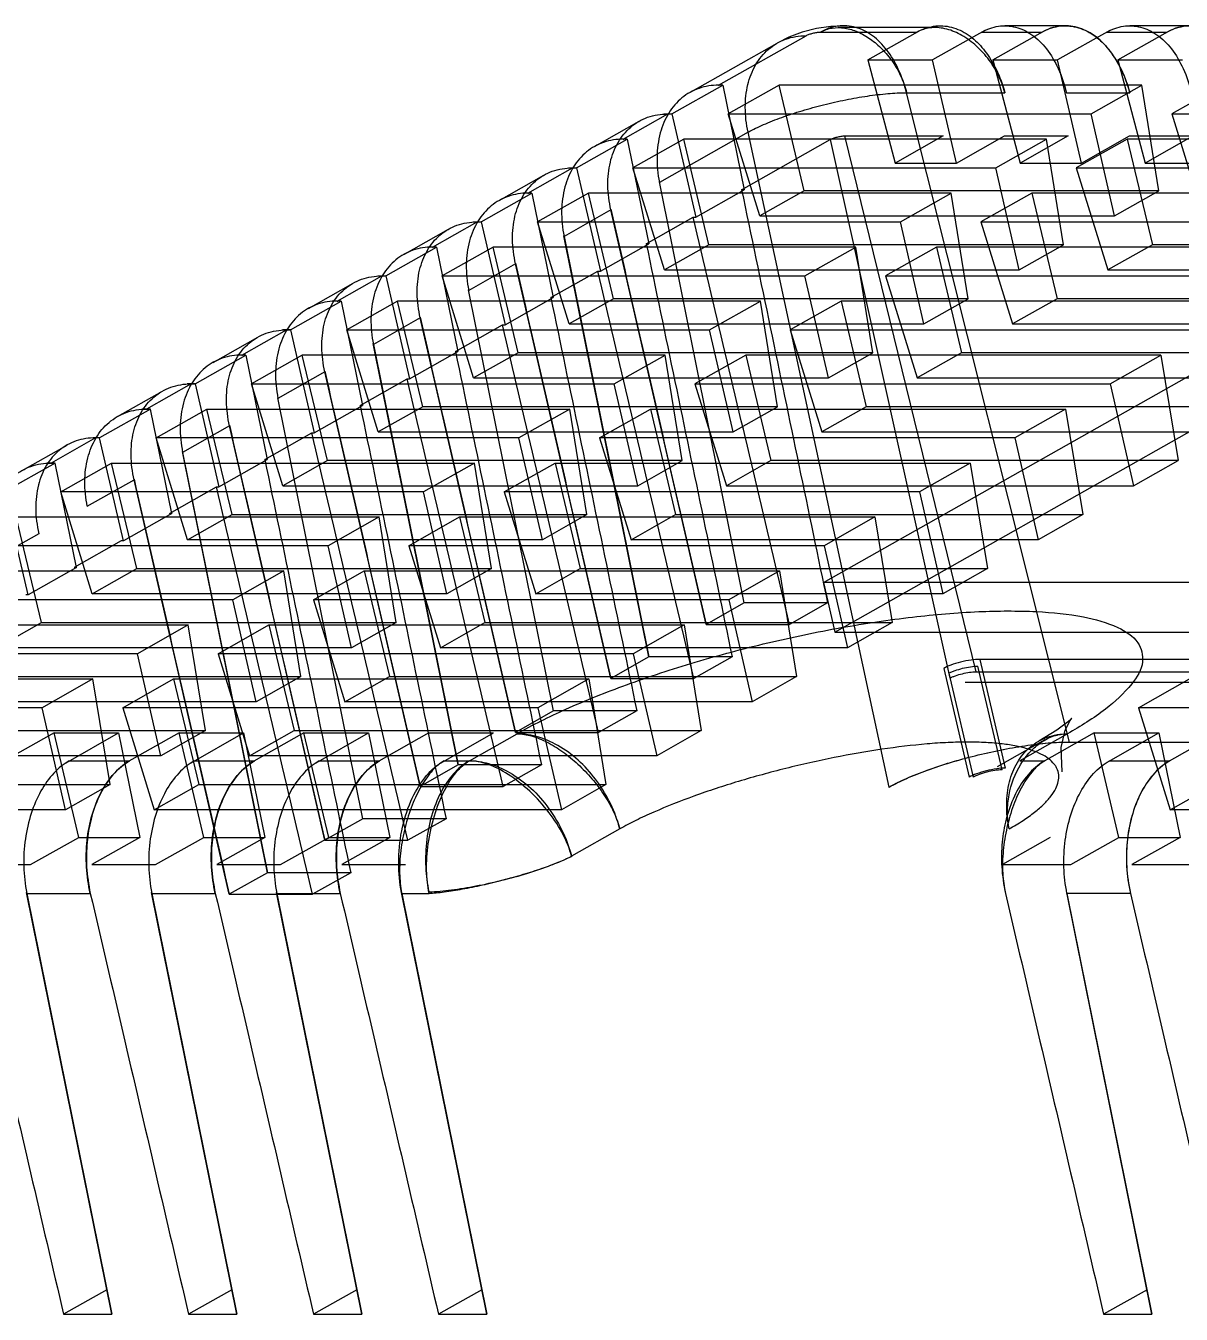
# Model space of a CAD drawing. Header units: millimetres. Extents: x 29 to 396, y -34 to 225.
# Drawn here: x 312.84 to 334.8, y 122.84 to 147.34 of the extents above; entities that cross this region are included whole.
import ezdxf

# ---------------------------------------------------------------- set-up
doc = ezdxf.new("R2010")
doc.units = ezdxf.units.MM
doc.layers.get('0').update_dxf_attribs({"lineweight": 0})

msp = doc.modelspace()

# ---------------------------------------------------------------- linework, layer by layer
at = {"color": 0, "linetype": 'Continuous', "lineweight": 25}
for p, q in [((330.118, 147.303), (328.278, 147.303)), ((328.843, 146.687), (329.84, 147.251)), ((331.066, 147.249), (330.069, 146.687)), ((331.218, 146.687), (332.215, 147.251)), ((332.596, 147.338), (331.443, 147.338)), ((333.441, 147.249), (332.444, 146.687)), ((333.593, 146.687), (334.59, 147.251)), ((334.971, 147.338), (333.818, 147.338)), ((325.458, 146.068), (327.121, 147.01)), ((326.006, 146.208), (327.667, 147.149)), ((327.941, 147.217), (329.78, 147.217)), ((331.005, 147.217), (332.154, 147.217)), ((333.38, 147.217), (334.529, 147.217)), ((328.843, 146.687), (329.36, 144.727)), ((328.843, 146.687), (330.069, 146.687)), ((330.524, 144.727), (330.069, 146.687)), ((331.218, 146.687), (331.735, 144.727)), ((331.218, 146.687), (332.444, 146.687)), ((332.899, 144.727), (332.444, 146.687)), ((333.593, 146.687), (334.11, 144.727)), ((333.593, 146.687), (334.819, 146.687)), ((325.116, 145.661), (326.083, 146.208)), ((326.083, 146.208), (326.006, 146.208)), ((326.006, 146.208), (326.017, 146.208)), ((326.083, 146.208), (326.489, 144.221)), ((327.155, 146.208), (326.189, 145.661)), ((327.633, 144.2), (327.155, 146.208)), ((334.05, 146.208), (327.155, 146.208)), ((332.672, 133.72), (329.579, 146.064)), ((329.579, 146.064), (331.446, 146.064)), ((332.614, 146.064), (333.821, 146.064)), ((333.083, 145.661), (334.05, 146.208)), ((334.374, 144.2), (334.05, 146.208)), ((335.582, 146.208), (334.615, 145.661)), ((323.646, 145.042), (324.496, 145.523)), ((324.194, 145.182), (325.04, 145.661)), ((325.116, 145.661), (324.964, 145.658)), ((325.04, 145.661), (325.116, 145.661)), ((325.116, 145.661), (325.571, 143.701)), ((326.787, 143.722), (326.189, 145.661)), ((326.189, 145.661), (333.083, 145.661)), ((333.529, 143.722), (333.083, 145.661)), ((334.615, 145.661), (335.214, 143.722)), ((334.615, 145.661), (342.506, 145.661)), ((326.565, 145.312), (324.881, 144.358)), ((329.247, 132.865), (326.565, 145.312)), ((323.304, 144.635), (324.271, 145.182)), ((324.271, 145.182), (324.194, 145.182)), ((324.194, 145.182), (324.207, 145.182)), ((324.271, 145.182), (324.677, 143.195)), ((325.343, 145.182), (324.377, 144.635)), ((325.821, 143.174), (325.343, 145.182)), ((332.238, 145.182), (325.343, 145.182)), ((326.442, 144.221), (328.128, 145.175)), ((328.128, 145.175), (330.398, 134.933)), ((330.9, 135.058), (328.404, 145.244)), ((328.404, 145.244), (330.273, 145.244)), ((330.273, 145.244), (329.36, 144.727)), ((330.524, 144.727), (331.437, 145.244)), ((331.271, 144.635), (332.238, 145.182)), ((331.437, 145.244), (332.648, 145.244)), ((332.648, 145.244), (331.735, 144.727)), ((332.562, 143.174), (332.238, 145.182)), ((333.77, 145.182), (332.803, 144.635)), ((332.899, 144.727), (333.812, 145.244)), ((333.77, 145.182), (334.248, 143.174)), ((341.66, 145.182), (333.77, 145.182)), ((333.812, 145.244), (335.023, 145.244)), ((335.023, 145.244), (334.11, 144.727)), ((322.382, 144.156), (323.228, 144.635)), ((323.304, 144.635), (323.152, 144.632)), ((323.228, 144.635), (323.304, 144.635)), ((323.304, 144.635), (323.759, 142.675)), ((324.975, 142.695), (324.377, 144.635)), ((324.377, 144.635), (331.271, 144.635)), ((329.36, 144.727), (330.524, 144.727)), ((331.717, 142.695), (331.271, 144.635)), ((331.735, 144.727), (332.899, 144.727)), ((332.803, 144.635), (333.402, 142.695)), ((332.803, 144.635), (340.694, 144.635)), ((334.11, 144.727), (335.274, 144.727)), ((321.834, 144.016), (322.684, 144.497)), ((326.493, 136.367), (324.88, 144.368)), ((321.492, 143.608), (322.459, 144.156)), ((322.459, 144.156), (322.382, 144.156)), ((322.382, 144.156), (322.393, 144.156)), ((322.459, 144.156), (322.865, 142.169)), ((323.531, 144.156), (322.565, 143.608)), ((324.009, 142.148), (323.531, 144.156)), ((330.426, 144.156), (323.531, 144.156)), ((325.571, 143.701), (326.489, 144.221)), ((326.489, 144.221), (326.442, 144.221)), ((327.633, 144.2), (326.787, 143.722)), ((334.374, 144.2), (327.633, 144.2)), ((329.459, 143.608), (330.426, 144.156)), ((330.75, 142.148), (330.426, 144.156)), ((331.958, 144.156), (330.991, 143.608)), ((331.958, 144.156), (332.436, 142.148)), ((339.848, 144.156), (331.958, 144.156)), ((333.529, 143.722), (334.374, 144.2)), ((323.96, 143.837), (323.069, 143.332)), ((325.768, 135.956), (323.96, 143.837)), ((327.997, 136.751), (340.5, 143.831)), ((320.57, 143.13), (321.416, 143.609)), ((321.492, 143.608), (321.34, 143.606)), ((321.416, 143.608), (321.492, 143.608)), ((321.492, 143.608), (321.947, 141.649)), ((323.163, 141.669), (322.565, 143.608)), ((322.565, 143.608), (329.459, 143.608)), ((324.63, 143.195), (325.525, 143.701)), ((325.525, 143.701), (325.571, 143.701)), ((326.787, 143.722), (333.529, 143.722)), ((329.905, 141.669), (329.459, 143.608)), ((330.991, 143.608), (331.59, 141.669)), ((330.991, 143.608), (338.882, 143.608)), ((320.022, 142.99), (320.872, 143.471)), ((324.681, 135.341), (323.067, 143.347)), ((323.069, 143.332), (324.681, 135.341)), ((319.68, 142.582), (320.647, 143.13)), ((320.647, 143.13), (320.57, 143.13)), ((320.57, 143.13), (320.583, 143.13)), ((320.647, 143.13), (321.053, 141.142)), ((321.719, 143.13), (320.753, 142.582)), ((322.197, 141.122), (321.719, 143.13)), ((328.614, 143.13), (321.719, 143.13)), ((323.759, 142.675), (324.677, 143.195)), ((324.677, 143.195), (324.63, 143.195)), ((325.821, 143.174), (324.975, 142.695)), ((332.562, 143.174), (325.821, 143.174)), ((327.647, 142.582), (328.614, 143.13)), ((328.938, 141.122), (328.614, 143.13)), ((330.146, 143.13), (329.179, 142.582)), ((330.146, 143.13), (330.624, 141.122)), ((338.036, 143.13), (330.146, 143.13)), ((331.717, 142.695), (332.562, 143.174)), ((334.248, 143.174), (333.402, 142.695)), ((341.985, 143.174), (334.248, 143.174)), ((322.148, 142.811), (321.257, 142.306)), ((323.956, 134.93), (322.148, 142.811)), ((328.217, 135.811), (340.72, 142.891)), ((318.758, 142.104), (319.604, 142.582)), ((319.68, 142.582), (319.528, 142.58)), ((319.604, 142.582), (319.68, 142.582)), ((319.68, 142.582), (320.135, 140.623)), ((321.351, 140.643), (320.753, 142.582)), ((320.753, 142.582), (327.647, 142.582)), ((322.818, 142.169), (323.713, 142.675)), ((323.713, 142.675), (323.759, 142.675)), ((324.975, 142.695), (331.717, 142.695)), ((328.093, 140.643), (327.647, 142.582)), ((329.179, 142.582), (329.778, 140.643)), ((329.179, 142.582), (337.07, 142.582)), ((333.402, 142.695), (341.139, 142.695)), ((318.21, 141.963), (319.06, 142.444)), ((317.868, 141.556), (318.835, 142.104)), ((318.835, 142.104), (318.758, 142.104)), ((318.758, 142.104), (318.769, 142.103)), ((318.835, 142.104), (319.241, 140.116)), ((319.907, 142.104), (318.941, 141.556)), ((320.385, 140.096), (319.907, 142.104)), ((326.802, 142.104), (319.907, 142.104)), ((322.869, 134.315), (321.256, 142.316)), ((321.947, 141.649), (322.865, 142.169)), ((322.865, 142.169), (322.818, 142.169)), ((324.009, 142.148), (323.163, 141.669)), ((330.75, 142.148), (324.009, 142.148)), ((325.835, 141.556), (326.802, 142.104)), ((327.126, 140.096), (326.802, 142.104)), ((328.334, 142.104), (327.367, 141.556)), ((328.334, 142.104), (328.812, 140.096)), ((336.224, 142.104), (328.334, 142.104)), ((329.905, 141.669), (330.75, 142.148)), ((332.436, 142.148), (331.59, 141.669)), ((340.173, 142.148), (332.436, 142.148)), ((320.336, 141.785), (319.445, 141.28)), ((322.144, 133.904), (320.336, 141.785)), ((321.006, 141.142), (321.901, 141.649)), ((321.901, 141.649), (321.947, 141.649)), ((323.163, 141.669), (329.905, 141.669)), ((331.59, 141.669), (339.327, 141.669)), ((316.398, 140.937), (317.248, 141.418)), ((316.946, 141.077), (317.792, 141.556)), ((317.868, 141.556), (317.716, 141.554)), ((317.792, 141.556), (317.868, 141.556)), ((317.868, 141.556), (318.323, 139.597)), ((319.539, 139.617), (318.941, 141.556)), ((318.941, 141.556), (325.835, 141.556)), ((326.281, 139.617), (325.835, 141.556)), ((327.367, 141.556), (327.966, 139.617)), ((327.367, 141.556), (335.258, 141.556)), ((321.057, 133.289), (319.443, 141.294)), ((319.445, 141.28), (321.057, 133.289)), ((320.135, 140.623), (321.053, 141.142)), ((321.053, 141.142), (321.006, 141.142)), ((322.197, 141.122), (321.351, 140.643)), ((328.938, 141.122), (322.197, 141.122)), ((328.093, 140.643), (328.938, 141.122)), ((330.624, 141.122), (329.778, 140.643)), ((338.361, 141.122), (330.624, 141.122)), ((316.056, 140.53), (317.023, 141.077)), ((316.946, 141.078), (316.959, 141.077)), ((317.023, 141.077), (316.946, 141.077)), ((317.023, 141.077), (317.429, 139.09)), ((318.095, 141.077), (317.129, 140.53)), ((318.573, 139.07), (318.095, 141.077)), ((324.989, 141.077), (318.095, 141.077)), ((324.023, 140.53), (324.989, 141.077)), ((325.314, 139.07), (324.989, 141.077)), ((326.522, 141.077), (325.555, 140.53)), ((326.522, 141.077), (326.999, 139.07)), ((334.412, 141.077), (326.522, 141.077)), ((333.445, 140.53), (334.412, 141.077)), ((334.412, 141.077), (334.737, 139.07)), ((318.524, 140.759), (317.633, 140.254)), ((320.332, 132.878), (318.524, 140.759)), ((319.194, 140.116), (320.089, 140.623)), ((320.089, 140.623), (320.135, 140.623)), ((321.351, 140.643), (328.093, 140.643)), ((329.778, 140.643), (337.515, 140.643)), ((314.586, 139.911), (315.436, 140.392)), ((315.98, 140.53), (315.134, 140.051)), ((316.056, 140.53), (315.904, 140.528)), ((315.98, 140.53), (316.056, 140.53)), ((316.056, 140.53), (316.511, 138.571)), ((317.727, 138.591), (317.129, 140.53)), ((317.129, 140.53), (324.023, 140.53)), ((324.469, 138.591), (324.023, 140.53)), ((325.555, 140.53), (326.154, 138.591)), ((325.555, 140.53), (333.445, 140.53)), ((333.445, 140.53), (333.891, 138.591)), ((319.245, 132.262), (317.631, 140.263)), ((318.323, 139.597), (319.241, 140.116)), ((319.241, 140.116), (319.194, 140.116)), ((315.211, 140.051), (314.244, 139.504)), ((315.211, 140.051), (315.058, 140.049)), ((315.134, 140.051), (315.211, 140.051)), ((315.617, 138.064), (315.211, 140.051)), ((315.317, 139.504), (316.283, 140.051)), ((316.761, 138.044), (316.283, 140.051)), ((316.283, 140.051), (323.177, 140.051)), ((320.385, 140.096), (319.539, 139.617)), ((327.126, 140.096), (320.385, 140.096)), ((323.177, 140.051), (322.211, 139.504)), ((323.502, 138.044), (323.177, 140.051)), ((323.743, 139.504), (324.71, 140.051)), ((324.71, 140.051), (325.187, 138.044)), ((324.71, 140.051), (332.6, 140.051)), ((326.281, 139.617), (327.126, 140.096)), ((328.812, 140.096), (327.966, 139.617)), ((336.549, 140.096), (328.812, 140.096)), ((332.6, 140.051), (331.633, 139.504)), ((332.6, 140.051), (332.925, 138.044)), ((316.712, 139.732), (315.821, 139.228)), ((318.52, 131.852), (316.712, 139.732)), ((314.167, 139.504), (313.322, 139.025)), ((314.167, 139.504), (314.181, 139.504)), ((314.244, 139.504), (314.168, 139.504)), ((314.699, 137.544), (314.244, 139.504)), ((315.915, 137.565), (315.317, 139.504)), ((322.211, 139.504), (315.317, 139.504)), ((317.382, 139.09), (318.277, 139.597)), ((318.277, 139.597), (318.323, 139.597)), ((319.539, 139.617), (326.281, 139.617)), ((322.657, 137.565), (322.211, 139.504)), ((323.743, 139.504), (324.342, 137.565)), ((331.633, 139.504), (323.743, 139.504)), ((327.966, 139.617), (335.703, 139.617)), ((331.633, 139.504), (332.079, 137.565)), ((312.774, 138.885), (313.624, 139.366)), ((317.433, 131.236), (315.818, 139.242)), ((315.821, 139.228), (317.433, 131.236)), ((313.398, 139.025), (312.432, 138.478)), ((313.398, 139.025), (313.246, 139.023)), ((313.322, 139.025), (313.398, 139.025)), ((313.805, 137.038), (313.398, 139.025)), ((313.505, 138.478), (314.471, 139.025)), ((314.949, 137.018), (314.471, 139.025)), ((314.471, 139.025), (321.365, 139.025)), ((316.511, 138.571), (317.429, 139.09)), ((317.429, 139.09), (317.382, 139.09)), ((318.573, 139.07), (317.727, 138.591)), ((325.314, 139.07), (318.573, 139.07)), ((321.365, 139.025), (320.399, 138.478)), ((321.69, 137.018), (321.365, 139.025)), ((321.931, 138.478), (322.898, 139.025)), ((322.898, 139.025), (323.375, 137.018)), ((322.898, 139.025), (330.788, 139.025)), ((324.469, 138.591), (325.314, 139.07)), ((326.999, 139.07), (326.154, 138.591)), ((334.737, 139.07), (326.999, 139.07)), ((330.788, 139.025), (329.821, 138.478)), ((330.788, 139.025), (331.113, 137.018)), ((333.891, 138.591), (334.737, 139.07)), ((314.009, 138.202), (314.9, 138.706)), ((316.708, 130.826), (314.9, 138.706)), ((312.887, 136.518), (312.432, 138.478)), ((314.103, 136.539), (313.505, 138.478)), ((320.399, 138.478), (313.505, 138.478)), ((315.57, 138.064), (316.464, 138.571)), ((316.464, 138.571), (316.511, 138.571)), ((317.727, 138.591), (324.469, 138.591)), ((320.844, 136.539), (320.399, 138.478)), ((321.931, 138.478), (322.53, 136.539)), ((329.821, 138.478), (321.931, 138.478)), ((326.154, 138.591), (333.891, 138.591)), ((329.821, 138.478), (330.267, 136.539)), ((313.137, 135.992), (312.659, 137.999)), ((312.659, 137.999), (319.553, 137.999)), ((315.617, 138.064), (314.699, 137.544)), ((315.57, 138.064), (315.617, 138.064)), ((315.915, 137.565), (316.761, 138.044)), ((316.761, 138.044), (323.502, 138.044)), ((319.553, 137.999), (318.587, 137.452)), ((319.878, 135.992), (319.553, 137.999)), ((320.119, 137.452), (321.085, 137.999)), ((321.085, 137.999), (321.563, 135.992)), ((321.085, 137.999), (328.976, 137.999)), ((323.502, 138.044), (322.657, 137.565)), ((324.342, 137.565), (325.187, 138.044)), ((325.187, 138.044), (332.925, 138.044)), ((328.976, 137.999), (328.009, 137.452)), ((328.976, 137.999), (329.301, 135.992)), ((332.925, 138.044), (332.079, 137.565)), ((313.088, 137.68), (312.197, 137.176)), ((318.587, 137.452), (311.693, 137.452)), ((314.652, 137.544), (313.758, 137.038)), ((314.699, 137.544), (314.652, 137.544)), ((322.657, 137.565), (315.915, 137.565)), ((319.032, 135.513), (318.587, 137.452)), ((320.119, 137.452), (320.718, 135.513)), ((328.009, 137.452), (320.119, 137.452)), ((332.079, 137.565), (324.342, 137.565)), ((328.009, 137.452), (328.455, 135.513)), ((310.847, 136.973), (317.741, 136.973)), ((313.805, 137.038), (312.887, 136.518)), ((313.758, 137.038), (313.805, 137.038)), ((314.103, 136.539), (314.949, 137.018)), ((314.949, 137.018), (321.69, 137.018)), ((317.741, 136.973), (316.775, 136.426)), ((318.066, 134.965), (317.741, 136.973)), ((318.307, 136.426), (319.273, 136.973)), ((319.273, 136.973), (319.751, 134.965)), ((319.273, 136.973), (327.164, 136.973)), ((321.69, 137.018), (320.844, 136.539)), ((322.53, 136.539), (323.375, 137.018)), ((323.375, 137.018), (331.113, 137.018)), ((327.164, 136.973), (326.197, 136.426)), ((327.164, 136.973), (327.488, 134.965)), ((331.113, 137.018), (330.267, 136.539)), ((327.997, 136.751), (328.217, 135.811)), ((336.96, 136.751), (327.997, 136.751)), ((312.887, 136.518), (312.84, 136.518)), ((320.844, 136.539), (314.103, 136.539)), ((330.267, 136.539), (322.53, 136.539)), ((316.775, 136.426), (309.88, 136.426)), ((317.22, 134.487), (316.775, 136.426)), ((318.307, 136.426), (318.906, 134.487)), ((326.197, 136.426), (318.307, 136.426)), ((326.493, 136.367), (325.768, 135.956)), ((326.197, 136.426), (326.643, 134.487)), ((328.074, 136.367), (326.493, 136.367)), ((328.074, 136.367), (327.35, 135.956)), ((312.291, 135.513), (313.137, 135.992)), ((313.137, 135.992), (319.878, 135.992)), ((319.878, 135.992), (319.032, 135.513)), ((320.718, 135.513), (321.563, 135.992)), ((321.563, 135.992), (329.301, 135.992)), ((325.768, 135.956), (327.35, 135.956)), ((329.301, 135.992), (328.455, 135.513)), ((309.035, 135.947), (315.929, 135.947)), ((315.929, 135.947), (314.963, 135.4)), ((316.254, 133.939), (315.929, 135.947)), ((316.495, 135.4), (317.461, 135.947)), ((317.461, 135.947), (317.939, 133.939)), ((317.461, 135.947), (325.352, 135.947)), ((325.352, 135.947), (324.385, 135.4)), ((325.352, 135.947), (325.676, 133.939)), ((328.217, 135.811), (337.18, 135.811)), ((319.032, 135.513), (312.291, 135.513)), ((328.455, 135.513), (320.718, 135.513)), ((314.963, 135.4), (308.068, 135.4)), ((315.408, 133.46), (314.963, 135.4)), ((316.495, 135.4), (317.094, 133.46)), ((324.385, 135.4), (316.495, 135.4)), ((324.681, 135.341), (323.956, 134.93)), ((324.385, 135.4), (324.831, 133.46)), ((326.262, 135.341), (324.681, 135.341)), ((326.262, 135.341), (325.538, 134.93)), ((330.968, 135.292), (331.452, 133.225)), ((336.33, 135.292), (330.968, 135.292)), ((330.283, 135.121), (330.767, 133.054)), ((330.381, 135.027), (330.843, 133.054)), ((330.9, 135.058), (349.706, 135.058)), ((331.391, 133.19), (330.93, 135.164)), ((307.223, 134.921), (314.117, 134.921)), ((311.325, 134.965), (318.066, 134.965)), ((314.117, 134.921), (313.151, 134.373)), ((314.442, 132.913), (314.117, 134.921)), ((314.683, 134.373), (315.649, 134.921)), ((315.649, 134.921), (316.127, 132.913)), ((315.649, 134.921), (323.54, 134.921)), ((318.066, 134.965), (317.22, 134.487)), ((318.906, 134.487), (319.751, 134.965)), ((319.751, 134.965), (327.488, 134.965)), ((323.54, 134.921), (322.573, 134.373)), ((323.54, 134.921), (323.864, 132.913)), ((323.956, 134.93), (325.538, 134.93)), ((327.488, 134.965), (326.643, 134.487)), ((349.659, 134.855), (330.693, 134.855)), ((333.987, 134.373), (334.954, 134.921)), ((317.22, 134.487), (310.479, 134.487)), ((326.643, 134.487), (318.906, 134.487)), ((313.151, 134.373), (306.256, 134.373)), ((313.596, 132.434), (313.151, 134.373)), ((314.683, 134.373), (315.282, 132.434)), ((322.573, 134.373), (314.683, 134.373)), ((322.869, 134.315), (322.144, 133.904)), ((322.573, 134.373), (323.019, 132.434)), ((324.45, 134.315), (322.869, 134.315)), ((324.45, 134.315), (323.726, 133.904)), ((333.987, 134.373), (334.586, 132.434)), ((341.878, 134.373), (333.987, 134.373)), ((309.513, 133.939), (316.254, 133.939)), ((313.378, 133.895), (312.381, 133.33)), ((313.846, 131.907), (313.378, 133.895)), ((313.378, 133.895), (314.603, 133.895)), ((313.607, 133.328), (314.603, 133.895)), ((314.603, 133.895), (315.01, 131.907)), ((315.753, 133.895), (314.756, 133.33)), ((316.254, 133.939), (315.408, 133.46)), ((316.221, 131.907), (315.753, 133.895)), ((315.753, 133.895), (316.978, 133.895)), ((315.982, 133.328), (316.978, 133.895)), ((316.978, 133.895), (317.385, 131.907)), ((317.094, 133.46), (317.939, 133.939)), ((318.127, 133.895), (317.131, 133.33)), ((317.939, 133.939), (325.676, 133.939)), ((318.596, 131.907), (318.127, 133.895)), ((318.127, 133.895), (319.353, 133.895)), ((318.357, 133.328), (319.353, 133.895)), ((319.353, 133.895), (319.759, 131.907)), ((320.502, 133.895), (319.505, 133.33)), ((320.502, 133.895), (321.728, 133.895)), ((320.732, 133.328), (321.728, 133.895)), ((321.269, 133.364), (322.175, 133.877)), ((322.144, 133.904), (323.726, 133.904)), ((325.676, 133.939), (324.831, 133.46)), ((332.207, 133.76), (331.298, 133.246)), ((332.634, 133.877), (331.728, 133.364)), ((333.142, 133.895), (332.145, 133.33)), ((333.61, 131.907), (333.142, 133.895)), ((333.142, 133.895), (334.368, 133.895)), ((333.372, 133.328), (334.368, 133.895)), ((334.368, 133.895), (334.774, 131.907)), ((335.517, 133.895), (334.52, 133.33)), ((332.672, 133.72), (378.712, 133.72)), ((315.408, 133.46), (308.667, 133.46)), ((313.667, 133.364), (314.816, 133.364)), ((316.042, 133.364), (317.191, 133.364)), ((324.831, 133.46), (317.094, 133.46)), ((318.417, 133.364), (319.566, 133.364)), ((321.057, 133.289), (320.332, 132.878)), ((320.792, 133.364), (321.269, 133.364)), ((322.638, 133.289), (321.057, 133.289)), ((322.638, 133.289), (321.914, 132.878)), ((331.728, 133.364), (332.206, 133.364)), ((333.431, 133.364), (334.58, 133.364)), ((307.701, 132.913), (314.442, 132.913)), ((314.442, 132.913), (313.596, 132.434)), ((315.282, 132.434), (316.127, 132.913)), ((316.127, 132.913), (323.864, 132.913)), ((320.332, 132.878), (321.914, 132.878)), ((323.864, 132.913), (323.019, 132.434)), ((334.586, 132.434), (335.432, 132.913)), ((313.596, 132.434), (306.855, 132.434)), ((323.019, 132.434), (315.282, 132.434)), ((342.323, 132.434), (334.586, 132.434)), ((319.245, 132.262), (318.52, 131.852)), ((320.826, 132.262), (319.245, 132.262)), ((320.826, 132.262), (320.101, 131.852)), ((324.129, 132.068), (323.211, 131.548)), ((312.933, 131.391), (313.846, 131.907)), ((313.846, 131.907), (315.01, 131.907)), ((315.01, 131.907), (314.097, 131.391)), ((315.308, 131.391), (316.221, 131.907)), ((316.221, 131.907), (317.385, 131.907)), ((317.385, 131.907), (316.472, 131.391)), ((317.683, 131.391), (318.596, 131.907)), ((318.52, 131.852), (320.101, 131.852)), ((318.596, 131.907), (319.759, 131.907)), ((319.759, 131.907), (318.847, 131.391)), ((332.309, 131.904), (331.402, 131.391)), ((332.697, 131.391), (333.61, 131.907)), ((333.61, 131.907), (334.774, 131.907)), ((334.774, 131.907), (333.861, 131.391)), ((311.722, 131.391), (312.933, 131.391)), ((314.097, 131.391), (315.308, 131.391)), ((316.472, 131.391), (317.683, 131.391)), ((318.847, 131.391), (320.058, 131.391)), ((331.402, 131.391), (332.697, 131.391)), ((333.861, 131.391), (335.072, 131.391)), ((317.433, 131.236), (316.708, 130.826)), ((319.014, 131.236), (317.433, 131.236)), ((319.014, 131.236), (318.289, 130.826)), ((314.477, 122.842), (312.857, 130.862)), ((312.86, 130.844), (314.477, 122.842)), ((312.86, 130.844), (314.067, 130.844)), ((316.852, 122.842), (315.232, 130.862)), ((315.235, 130.844), (316.852, 122.842)), ((315.235, 130.844), (316.442, 130.844)), ((316.708, 130.826), (318.289, 130.826)), ((319.227, 122.842), (317.606, 130.862)), ((317.61, 130.844), (319.227, 122.842)), ((317.61, 130.844), (318.817, 130.844)), ((321.601, 122.842), (319.981, 130.862)), ((319.985, 130.844), (321.601, 122.842)), ((319.985, 130.844), (320.507, 130.844)), ((334.241, 122.842), (332.621, 130.862)), ((332.625, 130.844), (334.241, 122.842)), ((333.831, 130.844), (332.625, 130.844)), ((314.383, 123.309), (313.558, 122.842)), ((316.757, 123.309), (315.933, 122.842)), ((319.132, 123.309), (318.307, 122.842)), ((321.507, 123.309), (320.682, 122.842)), ((334.147, 123.309), (333.322, 122.842)), ((313.558, 122.842), (314.477, 122.842)), ((315.933, 122.842), (316.852, 122.842)), ((318.307, 122.842), (319.227, 122.842)), ((320.682, 122.842), (321.601, 122.842)), ((333.322, 122.842), (334.241, 122.842))]:
    msp.add_line(p, q, dxfattribs=at)
for points in [[(328.382, 147.338), (328.137, 147.325), (327.867, 147.284), (327.594, 147.213), (327.338, 147.118), (327.118, 147.008)], [(332.532, 133.156), (332.514, 133.614), (332.594, 133.946), (332.689, 134.133), (332.718, 134.174), (332.637, 134.1), (332.432, 133.948), (332.091, 133.74)]]:
    msp.add_lwpolyline(points, dxfattribs=at)
for points, knots in [([(329.579, 146.064), (329.54, 146.219), (329.442, 146.504), (329.223, 146.876), (328.949, 147.157), (328.624, 147.326), (328.267, 147.355), (328.044, 147.275), (327.941, 147.217)], [0, 0, 0, 0, 0.477506, 0.900348, 1.285529, 1.63907, 1.975977, 2.329234, 2.329234, 2.329234, 2.329234]), ([(327.941, 147.217), (327.976, 147.237), (328.048, 147.269), (328.203, 147.308), (328.411, 147.304), (328.659, 147.228), (328.9, 147.089), (329.123, 146.897), (329.32, 146.657), (329.479, 146.377), (329.552, 146.171), (329.579, 146.064)], [0, 0, 0, 0, 0.119353, 0.237142, 0.476827, 0.732586, 1.008303, 1.302733, 1.612429, 1.933756, 2.264433, 2.264433, 2.264433, 2.264433]), ([(331.446, 146.064), (331.415, 146.18), (331.328, 146.411), (331.133, 146.722), (330.886, 146.985), (330.609, 147.18), (330.316, 147.295), (330.029, 147.316), (329.854, 147.259), (329.78, 147.217)], [0, 0, 0, 0, 0.359268, 0.735074, 1.093901, 1.435078, 1.742914, 2.026173, 2.281156, 2.281156, 2.281156, 2.281156]), ([(329.84, 147.251), (329.946, 147.299), (330.174, 147.362), (330.525, 147.303), (330.831, 147.125), (331.086, 146.851), (331.303, 146.497), (331.402, 146.217), (331.446, 146.064)], [0, 0, 0, 0, 0.348835, 0.686672, 1.040078, 1.392626, 1.799678, 2.277106, 2.277106, 2.277106, 2.277106]), ([(331.005, 147.217), (331.103, 147.272), (331.316, 147.351), (331.66, 147.332), (331.981, 147.174), (332.259, 146.896), (332.48, 146.516), (332.577, 146.222), (332.614, 146.064)], [0, 0, 0, 0, 0.336501, 0.662647, 1.004538, 1.388244, 1.826384, 2.311261, 2.311261, 2.311261, 2.311261]), ([(333.821, 146.064), (333.78, 146.217), (333.676, 146.506), (333.448, 146.881), (333.164, 147.162), (332.834, 147.328), (332.478, 147.354), (332.256, 147.274), (332.154, 147.217)], [0, 0, 0, 0, 0.474979, 0.914027, 1.305913, 1.660241, 1.998727, 2.347737, 2.347737, 2.347737, 2.347737]), ([(332.215, 147.251), (332.321, 147.299), (332.548, 147.362), (332.899, 147.303), (333.206, 147.125), (333.461, 146.851), (333.678, 146.497), (333.776, 146.217), (333.821, 146.064)], [0, 0, 0, 0, 0.348835, 0.686672, 1.040078, 1.392626, 1.799678, 2.277106, 2.277106, 2.277106, 2.277106]), ([(333.38, 147.217), (333.478, 147.272), (333.691, 147.351), (334.034, 147.332), (334.356, 147.174), (334.634, 146.896), (334.855, 146.516), (334.952, 146.222), (334.989, 146.064)], [0, 0, 0, 0, 0.336501, 0.662647, 1.004538, 1.388244, 1.826384, 2.311261, 2.311261, 2.311261, 2.311261]), ([(336.195, 146.064), (336.155, 146.217), (336.051, 146.506), (335.823, 146.881), (335.538, 147.162), (335.209, 147.328), (334.853, 147.354), (334.63, 147.274), (334.529, 147.217)], [0, 0, 0, 0, 0.474979, 0.914027, 1.305913, 1.660241, 1.998727, 2.347737, 2.347737, 2.347737, 2.347737]), ([(334.59, 147.251), (334.696, 147.299), (334.923, 147.362), (335.274, 147.303), (335.581, 147.125), (335.836, 146.851), (336.052, 146.497), (336.151, 146.217), (336.195, 146.064)], [0, 0, 0, 0, 0.348835, 0.686672, 1.040078, 1.392626, 1.799678, 2.277106, 2.277106, 2.277106, 2.277106]), ([(326.565, 145.312), (326.531, 145.468), (326.496, 145.773), (326.543, 146.213), (326.688, 146.598), (326.936, 146.907), (327.276, 147.107), (327.536, 147.149), (327.667, 147.149)], [0, 0, 0, 0, 0.479822, 0.911575, 1.315667, 1.700056, 2.076735, 2.471143, 2.471143, 2.471143, 2.471143]), ([(327.667, 147.149), (327.686, 147.16), (327.729, 147.177), (327.797, 147.199), (327.869, 147.211), (327.917, 147.217), (327.941, 147.217)], [0, 0, 0, 0, 0.066464, 0.1383439, 0.2123443, 0.2844133, 0.2844133, 0.2844133, 0.2844133]), ([(326.006, 146.208), (325.88, 146.208), (325.628, 146.169), (325.293, 145.981), (325.036, 145.681), (324.875, 145.291), (324.817, 144.837), (324.849, 144.519), (324.881, 144.358)], [0, 0, 0, 0, 0.377332, 0.748073, 1.128994, 1.541328, 1.996758, 2.489325, 2.489325, 2.489325, 2.489325]), ([(326.565, 145.312), (326.66, 145.366), (326.871, 145.468), (327.214, 145.603), (327.597, 145.728), (328.002, 145.839), (328.417, 145.933), (328.825, 146.004), (329.211, 146.051), (329.46, 146.064), (329.579, 146.064)], [0, 0, 0, 0, 0.327105, 0.700857, 1.107608, 1.533001, 1.962407, 2.381169, 2.774822, 3.129427, 3.129427, 3.129427, 3.129427]), ([(323.96, 143.837), (323.925, 143.99), (323.885, 144.295), (323.927, 144.735), (324.072, 145.122), (324.319, 145.427), (324.654, 145.621), (324.91, 145.661), (325.04, 145.661)], [0, 0, 0, 0, 0.472163, 0.913088, 1.315864, 1.693151, 2.065669, 2.453276, 2.453276, 2.453276, 2.453276]), ([(324.194, 145.182), (324.068, 145.182), (323.816, 145.143), (323.481, 144.955), (323.224, 144.655), (323.063, 144.265), (323.005, 143.81), (323.037, 143.493), (323.069, 143.332)], [0, 0, 0, 0, 0.377332, 0.748073, 1.128994, 1.541328, 1.996757, 2.489324, 2.489324, 2.489324, 2.489324]), ([(328.128, 145.175), (328.146, 145.186), (328.19, 145.204), (328.259, 145.224), (328.332, 145.239), (328.381, 145.244), (328.404, 145.244)], [0, 0, 0, 0, 0.0641463, 0.1403476, 0.2180182, 0.286516, 0.286516, 0.286516, 0.286516]), ([(322.148, 142.811), (322.113, 142.964), (322.073, 143.268), (322.115, 143.709), (322.26, 144.096), (322.507, 144.401), (322.842, 144.595), (323.098, 144.635), (323.228, 144.635)], [0, 0, 0, 0, 0.472163, 0.913088, 1.315864, 1.693151, 2.065669, 2.453276, 2.453276, 2.453276, 2.453276]), ([(322.382, 144.156), (322.256, 144.156), (322.004, 144.117), (321.669, 143.929), (321.412, 143.628), (321.251, 143.239), (321.193, 142.784), (321.225, 142.467), (321.257, 142.306)], [0, 0, 0, 0, 0.377332, 0.748073, 1.128994, 1.541328, 1.996757, 2.489324, 2.489324, 2.489324, 2.489324]), ([(326.442, 144.221), (326.624, 143.348), (326.987, 141.603), (327.531, 138.985), (327.893, 137.24), (328.074, 136.367)], [0, 0, 0, 0, 2.67399, 5.347917, 8.021783, 8.021783, 8.021783, 8.021783]), ([(323.958, 143.849), (324.158, 142.972), (324.559, 141.218), (325.163, 138.587), (325.566, 136.833), (325.768, 135.956)], [0, 0, 0, 0, 2.69898, 5.398302, 8.097958, 8.097958, 8.097958, 8.097958]), ([(320.336, 141.785), (320.301, 141.938), (320.261, 142.242), (320.303, 142.683), (320.448, 143.07), (320.695, 143.374), (321.03, 143.569), (321.286, 143.609), (321.416, 143.609)], [0, 0, 0, 0, 0.472163, 0.913088, 1.315864, 1.693151, 2.065669, 2.453276, 2.453276, 2.453276, 2.453276]), ([(327.35, 135.956), (327.147, 136.817), (326.742, 138.538), (326.133, 141.12), (325.727, 142.841), (325.525, 143.701)], [0, 0, 0, 0, 2.652232, 5.304535, 7.956907, 7.956907, 7.956907, 7.956907]), ([(320.57, 143.13), (320.444, 143.13), (320.192, 143.091), (319.857, 142.903), (319.6, 142.602), (319.439, 142.212), (319.381, 141.758), (319.413, 141.441), (319.445, 141.28)], [0, 0, 0, 0, 0.377332, 0.748073, 1.128994, 1.541328, 1.996757, 2.489324, 2.489324, 2.489324, 2.489324]), ([(324.63, 143.195), (324.812, 142.322), (325.175, 140.577), (325.719, 137.959), (326.081, 136.213), (326.262, 135.341)], [0, 0, 0, 0, 2.67399, 5.347917, 8.021783, 8.021783, 8.021783, 8.021783]), ([(322.145, 142.825), (322.346, 141.948), (322.747, 140.194), (323.351, 137.562), (323.754, 135.807), (323.956, 134.93)], [0, 0, 0, 0, 2.699759, 5.399859, 8.100295, 8.100295, 8.100295, 8.100295]), ([(318.524, 140.759), (318.489, 140.912), (318.449, 141.216), (318.491, 141.657), (318.636, 142.044), (318.882, 142.348), (319.218, 142.542), (319.474, 142.582), (319.604, 142.582)], [0, 0, 0, 0, 0.472163, 0.913088, 1.315864, 1.693151, 2.065669, 2.453276, 2.453276, 2.453276, 2.453276]), ([(325.538, 134.93), (325.335, 135.791), (324.93, 137.512), (324.321, 140.094), (323.915, 141.815), (323.713, 142.675)], [0, 0, 0, 0, 2.652232, 5.304535, 7.956907, 7.956907, 7.956907, 7.956907]), ([(318.758, 142.104), (318.632, 142.104), (318.38, 142.065), (318.045, 141.877), (317.788, 141.576), (317.627, 141.186), (317.569, 140.732), (317.601, 140.415), (317.633, 140.254)], [0, 0, 0, 0, 0.377332, 0.748073, 1.128994, 1.541328, 1.996757, 2.489324, 2.489324, 2.489324, 2.489324]), ([(322.818, 142.169), (323, 141.296), (323.363, 139.551), (323.907, 136.933), (324.269, 135.187), (324.45, 134.315)], [0, 0, 0, 0, 2.67399, 5.347917, 8.021783, 8.021783, 8.021783, 8.021783]), ([(320.334, 141.797), (320.534, 140.92), (320.935, 139.166), (321.539, 136.535), (321.942, 134.781), (322.144, 133.904)], [0, 0, 0, 0, 2.69898, 5.398302, 8.097958, 8.097958, 8.097958, 8.097958]), ([(323.726, 133.904), (323.523, 134.765), (323.118, 136.486), (322.509, 139.067), (322.103, 140.788), (321.901, 141.649)], [0, 0, 0, 0, 2.652232, 5.304535, 7.956907, 7.956907, 7.956907, 7.956907]), ([(316.712, 139.732), (316.677, 139.886), (316.637, 140.19), (316.679, 140.631), (316.824, 141.017), (317.07, 141.322), (317.406, 141.516), (317.662, 141.556), (317.792, 141.556)], [0, 0, 0, 0, 0.472163, 0.913088, 1.315864, 1.693151, 2.065669, 2.453276, 2.453276, 2.453276, 2.453276]), ([(321.006, 141.142), (321.188, 140.27), (321.551, 138.525), (322.095, 135.907), (322.457, 134.161), (322.638, 133.289)], [0, 0, 0, 0, 2.67399, 5.347917, 8.021783, 8.021783, 8.021783, 8.021783]), ([(316.946, 141.077), (316.82, 141.077), (316.568, 141.039), (316.233, 140.851), (315.976, 140.55), (315.815, 140.16), (315.757, 139.706), (315.789, 139.389), (315.821, 139.228)], [0, 0, 0, 0, 0.377332, 0.748073, 1.128994, 1.541328, 1.996757, 2.489324, 2.489324, 2.489324, 2.489324]), ([(318.521, 140.773), (318.721, 139.896), (319.123, 138.141), (319.727, 135.51), (320.13, 133.755), (320.332, 132.878)], [0, 0, 0, 0, 2.699759, 5.399859, 8.100295, 8.100295, 8.100295, 8.100295]), ([(321.914, 132.878), (321.711, 133.739), (321.306, 135.46), (320.697, 138.041), (320.291, 139.762), (320.089, 140.623)], [0, 0, 0, 0, 2.652232, 5.304535, 7.956907, 7.956907, 7.956907, 7.956907]), ([(314.9, 138.706), (314.865, 138.86), (314.825, 139.164), (314.867, 139.605), (315.012, 139.991), (315.258, 140.296), (315.594, 140.49), (315.85, 140.53), (315.98, 140.53)], [0, 0, 0, 0, 0.472163, 0.913088, 1.315864, 1.693151, 2.065669, 2.453276, 2.453276, 2.453276, 2.453276]), ([(319.194, 140.116), (319.375, 139.244), (319.739, 137.498), (320.283, 134.88), (320.645, 133.135), (320.826, 132.262)], [0, 0, 0, 0, 2.67399, 5.347917, 8.021783, 8.021783, 8.021783, 8.021783]), ([(314.009, 138.202), (313.978, 138.358), (313.945, 138.667), (313.998, 139.114), (314.153, 139.505), (314.406, 139.813), (314.745, 140.01), (315.004, 140.051), (315.134, 140.051)], [0, 0, 0, 0, 0.477422, 0.925791, 1.336964, 1.721944, 2.099866, 2.489257, 2.489257, 2.489257, 2.489257]), ([(316.709, 139.745), (316.91, 138.868), (317.311, 137.114), (317.915, 134.483), (318.318, 132.729), (318.52, 131.852)], [0, 0, 0, 0, 2.69898, 5.398302, 8.097958, 8.097958, 8.097958, 8.097958]), ([(314.167, 139.504), (314.042, 139.504), (313.792, 139.466), (313.461, 139.281), (313.211, 138.984), (313.058, 138.599), (313.012, 138.15), (313.052, 137.838), (313.088, 137.68)], [0, 0, 0, 0, 0.37574, 0.741303, 1.114664, 1.518536, 1.966317, 2.453406, 2.453406, 2.453406, 2.453406]), ([(320.101, 131.852), (319.899, 132.712), (319.494, 134.434), (318.885, 137.015), (318.479, 138.736), (318.277, 139.597)], [0, 0, 0, 0, 2.652232, 5.304535, 7.956907, 7.956907, 7.956907, 7.956907]), ([(312.197, 137.176), (312.166, 137.332), (312.133, 137.641), (312.186, 138.088), (312.341, 138.479), (312.594, 138.787), (312.933, 138.984), (313.192, 139.025), (313.322, 139.025)], [0, 0, 0, 0, 0.477422, 0.925791, 1.336964, 1.721944, 2.099866, 2.489257, 2.489257, 2.489257, 2.489257]), ([(317.382, 139.09), (317.563, 138.218), (317.927, 136.472), (318.471, 133.854), (318.833, 132.109), (319.014, 131.236)], [0, 0, 0, 0, 2.67399, 5.347917, 8.021783, 8.021783, 8.021783, 8.021783]), ([(314.897, 138.721), (315.097, 137.844), (315.499, 136.089), (316.103, 133.457), (316.506, 131.703), (316.708, 130.826)], [0, 0, 0, 0, 2.699759, 5.399859, 8.100295, 8.100295, 8.100295, 8.100295]), ([(318.289, 130.826), (318.087, 131.686), (317.682, 133.407), (317.073, 135.989), (316.667, 137.71), (316.464, 138.571)], [0, 0, 0, 0, 2.652232, 5.304535, 7.956907, 7.956907, 7.956907, 7.956907]), ([(322.175, 133.877), (322.475, 134.05), (323.159, 134.386), (324.292, 134.837), (325.575, 135.256), (326.937, 135.618), (328.315, 135.905), (329.653, 136.105), (330.894, 136.212), (331.981, 136.22), (332.875, 136.133), (333.534, 135.954), (333.995, 135.673), (334.117, 135.202), (333.823, 134.744), (333.327, 134.297), (332.885, 134.018), (332.634, 133.877)], [0, 0, 0, 0, 1.038356, 2.281925, 3.657112, 5.082994, 6.507491, 7.879286, 9.13973, 10.239277, 11.138369, 11.817976, 12.29667, 12.668828, 13.138381, 13.827185, 14.690187, 14.690187, 14.690187, 14.690187]), ([(330.968, 135.292), (330.913, 135.292), (330.789, 135.281), (330.605, 135.244), (330.43, 135.192), (330.326, 135.145), (330.283, 135.121)], [0, 0, 0, 0, 0.1658839, 0.3695414, 0.5645179, 0.7116377, 0.7116377, 0.7116377, 0.7116377]), ([(330.381, 135.027), (330.399, 135.037), (330.437, 135.055), (330.524, 135.089), (330.643, 135.125), (330.788, 135.154), (330.884, 135.164), (330.93, 135.164)], [0, 0, 0, 0, 0.0594894, 0.1274622, 0.2787528, 0.4329605, 0.5689567, 0.5689567, 0.5689567, 0.5689567]), ([(330.398, 134.933), (330.414, 134.942), (330.449, 134.959), (330.528, 134.99), (330.638, 135.022), (330.77, 135.049), (330.858, 135.058), (330.9, 135.058)], [0, 0, 0, 0, 0.054501, 0.1167742, 0.2553787, 0.3966557, 0.5212483, 0.5212483, 0.5212483, 0.5212483]), ([(324.129, 132.068), (324.087, 132.23), (323.97, 132.543), (323.716, 132.971), (323.395, 133.342), (323.018, 133.635), (322.607, 133.828), (322.315, 133.877), (322.175, 133.877)], [0, 0, 0, 0, 0.502649, 0.994762, 1.48596, 1.965282, 2.41616, 2.836829, 2.836829, 2.836829, 2.836829]), ([(322.175, 133.877), (322.269, 133.877), (322.468, 133.843), (322.761, 133.72), (323.055, 133.536), (323.34, 133.301), (323.602, 133.028), (323.831, 132.725), (324.014, 132.406), (324.1, 132.181), (324.129, 132.068)], [0, 0, 0, 0, 0.281176, 0.598134, 0.947077, 1.318727, 1.701544, 2.083463, 2.453225, 2.801967, 2.801967, 2.801967, 2.801967]), ([(331.526, 132.068), (331.495, 132.223), (331.463, 132.524), (331.514, 132.958), (331.662, 133.338), (331.91, 133.641), (332.247, 133.837), (332.504, 133.877), (332.634, 133.877)], [0, 0, 0, 0, 0.47375, 0.900217, 1.299476, 1.679663, 2.052677, 2.443198, 2.443198, 2.443198, 2.443198]), ([(331.526, 132.068), (331.505, 132.176), (331.484, 132.394), (331.525, 132.818), (331.675, 133.215), (331.915, 133.537), (332.127, 133.724), (332.331, 133.828), (332.503, 133.87), (332.59, 133.877), (332.634, 133.877)], [0, 0, 0, 0, 0.328712, 0.652215, 1.274709, 1.569496, 1.84918, 2.115543, 2.246488, 2.37809, 2.37809, 2.37809, 2.37809]), ([(331.526, 132.068), (331.616, 132.119), (331.782, 132.219), (332.003, 132.377), (332.182, 132.531), (332.318, 132.68), (332.413, 132.824), (332.466, 132.964), (332.475, 133.098), (332.446, 133.202), (332.403, 133.276), (332.343, 133.35), (332.241, 133.435), (332.084, 133.519), (331.889, 133.59), (331.656, 133.647), (331.385, 133.689), (331.077, 133.714), (330.733, 133.723), (330.359, 133.713), (329.813, 133.676), (329.089, 133.588), (328.194, 133.431), (327.284, 133.226), (326.394, 132.982), (325.555, 132.707), (324.907, 132.452), (324.441, 132.236), (324.229, 132.125), (324.129, 132.068)], [0, 0, 0, 0, 0.309339, 0.580367, 0.814819, 1.01512, 1.18488, 1.329707, 1.458189, 1.582056, 1.646491, 1.714398, 1.865003, 2.041321, 2.247564, 2.486333, 2.759818, 3.069248, 3.413312, 3.789315, 4.191887, 5.056009, 5.975249, 6.917854, 7.851639, 8.744521, 9.564959, 9.938634, 10.283215, 10.283215, 10.283215, 10.283215]), ([(329.241, 132.862), (329.349, 132.924), (329.59, 133.04), (329.982, 133.194), (330.418, 133.337), (330.881, 133.464), (331.354, 133.571), (331.819, 133.653), (332.26, 133.706), (332.545, 133.721), (332.679, 133.72)], [0, 0, 0, 0, 0.372909, 0.799288, 1.263493, 1.749064, 2.239225, 2.717167, 3.166306, 3.570662, 3.570662, 3.570662, 3.570662]), ([(329.247, 132.865), (329.355, 132.926), (329.594, 133.042), (329.985, 133.196), (330.419, 133.338), (330.881, 133.465), (331.352, 133.571), (331.815, 133.653), (332.254, 133.706), (332.538, 133.72), (332.672, 133.72)], [0, 0, 0, 0, 0.371809, 0.796639, 1.258977, 1.742505, 2.230595, 2.706587, 3.154038, 3.557104, 3.557104, 3.557104, 3.557104]), ([(313.667, 133.364), (313.559, 133.303), (313.352, 133.131), (313.108, 132.785), (312.927, 132.358), (312.817, 131.873), (312.788, 131.359), (312.826, 131.013), (312.86, 130.844)], [0, 0, 0, 0, 0.372651, 0.794566, 1.258225, 1.757024, 2.277983, 2.795748, 2.795748, 2.795748, 2.795748]), ([(314.067, 130.844), (314.029, 131.007), (313.981, 131.344), (313.992, 131.848), (314.085, 132.332), (314.254, 132.766), (314.494, 133.123), (314.705, 133.301), (314.816, 133.364)], [0, 0, 0, 0, 0.502996, 1.0138, 1.507776, 1.973594, 2.402206, 2.786183, 2.786183, 2.786183, 2.786183]), ([(314.756, 133.33), (314.646, 133.255), (314.441, 133.061), (314.218, 132.686), (314.069, 132.263), (313.995, 131.809), (313.984, 131.334), (314.032, 131.009), (314.067, 130.844)], [0, 0, 0, 0, 0.398518, 0.833568, 1.29658, 1.736558, 2.209306, 2.716427, 2.716427, 2.716427, 2.716427]), ([(316.042, 133.364), (315.934, 133.303), (315.726, 133.131), (315.483, 132.785), (315.301, 132.358), (315.192, 131.873), (315.163, 131.359), (315.201, 131.013), (315.235, 130.844)], [0, 0, 0, 0, 0.372651, 0.794566, 1.258225, 1.757024, 2.277983, 2.795748, 2.795748, 2.795748, 2.795748]), ([(316.442, 130.844), (316.404, 131.007), (316.356, 131.344), (316.367, 131.848), (316.459, 132.332), (316.629, 132.766), (316.868, 133.123), (317.08, 133.301), (317.191, 133.364)], [0, 0, 0, 0, 0.502996, 1.0138, 1.507776, 1.973594, 2.402206, 2.786183, 2.786183, 2.786183, 2.786183]), ([(317.131, 133.33), (317.021, 133.255), (316.816, 133.061), (316.593, 132.686), (316.443, 132.263), (316.37, 131.809), (316.359, 131.334), (316.407, 131.009), (316.442, 130.844)], [0, 0, 0, 0, 0.398518, 0.833568, 1.29658, 1.736558, 2.209306, 2.716427, 2.716427, 2.716427, 2.716427]), ([(318.417, 133.364), (318.309, 133.303), (318.101, 133.131), (317.858, 132.785), (317.676, 132.358), (317.567, 131.873), (317.538, 131.359), (317.576, 131.013), (317.61, 130.844)], [0, 0, 0, 0, 0.372651, 0.794566, 1.258225, 1.757024, 2.277983, 2.795748, 2.795748, 2.795748, 2.795748]), ([(318.817, 130.844), (318.779, 131.007), (318.731, 131.344), (318.742, 131.848), (318.834, 132.332), (319.004, 132.766), (319.243, 133.123), (319.454, 133.301), (319.566, 133.364)], [0, 0, 0, 0, 0.502996, 1.0138, 1.507776, 1.973594, 2.402206, 2.786183, 2.786183, 2.786183, 2.786183]), ([(319.505, 133.33), (319.396, 133.255), (319.19, 133.061), (318.968, 132.686), (318.818, 132.263), (318.744, 131.809), (318.734, 131.334), (318.782, 131.009), (318.817, 130.844)], [0, 0, 0, 0, 0.398518, 0.833568, 1.29658, 1.736558, 2.209306, 2.716427, 2.716427, 2.716427, 2.716427]), ([(319.981, 130.862), (319.943, 131.045), (319.909, 131.438), (319.962, 132.028), (320.129, 132.582), (320.385, 133.028), (320.613, 133.253), (320.732, 133.328)], [0, 0, 0, 0, 0.561321, 1.174015, 1.767947, 2.283413, 2.705465, 2.705465, 2.705465, 2.705465]), ([(320.792, 133.364), (320.709, 133.318), (320.544, 133.173), (320.344, 132.882), (320.171, 132.514), (320.04, 132.099), (319.958, 131.662), (319.933, 131.24), (319.96, 130.968), (319.985, 130.844)], [0, 0, 0, 0, 0.284151, 0.645507, 1.054408, 1.500128, 1.947392, 2.384229, 2.763849, 2.763849, 2.763849, 2.763849]), ([(321.269, 133.364), (321.17, 133.31), (320.974, 133.148), (320.734, 132.808), (320.55, 132.372), (320.446, 131.868), (320.426, 131.36), (320.467, 131.025), (320.5, 130.872)], [0, 0, 0, 0, 0.338847, 0.74951, 1.237082, 1.750561, 2.284641, 2.75601, 2.75601, 2.75601, 2.75601]), ([(320.507, 130.844), (320.475, 130.986), (320.443, 131.301), (320.476, 131.798), (320.589, 132.311), (320.769, 132.776), (320.99, 133.136), (321.175, 133.311), (321.269, 133.364)], [0, 0, 0, 0, 0.435613, 0.943113, 1.49085, 2.006307, 2.429081, 2.752615, 2.752615, 2.752615, 2.752615]), ([(321.269, 133.364), (321.392, 133.366), (321.661, 133.322), (322.062, 133.144), (322.455, 132.852), (322.798, 132.458), (323.057, 132.017), (323.173, 131.701), (323.211, 131.548)], [0, 0, 0, 0, 0.369184, 0.803501, 1.305959, 1.825316, 2.360054, 2.830747, 2.830747, 2.830747, 2.830747]), ([(323.211, 131.548), (323.175, 131.688), (323.058, 131.98), (322.788, 132.398), (322.434, 132.789), (322.037, 133.103), (321.647, 133.306), (321.385, 133.364), (321.269, 133.364)], [0, 0, 0, 0, 0.43218, 0.936182, 1.484383, 2.007799, 2.447273, 2.795476, 2.795476, 2.795476, 2.795476]), ([(332.145, 133.33), (332.036, 133.255), (331.83, 133.061), (331.608, 132.686), (331.458, 132.263), (331.384, 131.809), (331.373, 131.334), (331.422, 131.009), (331.457, 130.844)], [0, 0, 0, 0, 0.398518, 0.833568, 1.29658, 1.736558, 2.209306, 2.716427, 2.716427, 2.716427, 2.716427]), ([(332.206, 133.364), (332.123, 133.318), (331.96, 133.173), (331.763, 132.882), (331.597, 132.514), (331.476, 132.098), (331.405, 131.661), (331.393, 131.239), (331.428, 130.967), (331.457, 130.844)], [0, 0, 0, 0, 0.283345, 0.642314, 1.048231, 1.491036, 1.936296, 2.372671, 2.753654, 2.753654, 2.753654, 2.753654]), ([(332.625, 130.844), (332.592, 131.008), (332.554, 131.345), (332.579, 131.849), (332.683, 132.333), (332.862, 132.766), (333.107, 133.123), (333.32, 133.301), (333.431, 133.364)], [0, 0, 0, 0, 0.501099, 1.012409, 1.508794, 1.978058, 2.410089, 2.795705, 2.795705, 2.795705, 2.795705]), ([(334.58, 133.364), (334.473, 133.303), (334.267, 133.132), (334.029, 132.785), (333.856, 132.357), (333.759, 131.872), (333.744, 131.358), (333.792, 131.013), (333.831, 130.844)], [0, 0, 0, 0, 0.37118, 0.789771, 1.249976, 1.746265, 2.266613, 2.786296, 2.786296, 2.786296, 2.786296]), ([(334.52, 133.33), (334.411, 133.255), (334.205, 133.061), (333.982, 132.686), (333.833, 132.263), (333.759, 131.809), (333.748, 131.334), (333.796, 131.009), (333.831, 130.844)], [0, 0, 0, 0, 0.398518, 0.833568, 1.29658, 1.736558, 2.209306, 2.716427, 2.716427, 2.716427, 2.716427]), ([(331.452, 133.225), (331.398, 133.225), (331.278, 133.213), (331.094, 133.176), (330.918, 133.124), (330.81, 133.078), (330.767, 133.054)], [0, 0, 0, 0, 0.1605066, 0.3619278, 0.5603195, 0.7110754, 0.7110754, 0.7110754, 0.7110754]), ([(331.391, 133.19), (331.346, 133.19), (331.249, 133.18), (331.105, 133.151), (330.985, 133.116), (330.899, 133.082), (330.86, 133.063), (330.843, 133.054)], [0, 0, 0, 0, 0.1359962, 0.2902039, 0.4414945, 0.5094673, 0.5689567, 0.5689567, 0.5689567, 0.5689567]), ([(320.491, 130.844), (320.591, 130.848), (320.808, 130.871), (321.15, 130.926), (321.524, 131.003), (321.909, 131.096), (322.288, 131.202), (322.643, 131.314), (322.913, 131.414), (323.101, 131.495), (323.185, 131.535), (323.223, 131.555)], [0, 0, 0, 0, 0.300177, 0.653038, 1.040312, 1.443285, 1.843093, 2.220884, 2.557997, 2.705628, 2.836404, 2.836404, 2.836404, 2.836404]), ([(320.5, 130.872), (320.644, 130.878), (320.943, 130.907), (321.405, 130.982), (321.89, 131.088), (322.37, 131.22), (322.813, 131.371), (323.088, 131.487), (323.211, 131.548)], [0, 0, 0, 0, 0.430074, 0.900345, 1.404915, 1.916411, 2.394775, 2.808754, 2.808754, 2.808754, 2.808754]), ([(311.692, 130.844), (311.898, 129.962), (312.311, 128.191), (312.933, 125.523), (313.349, 123.738), (313.558, 122.842)], [0, 0, 0, 0, 2.717399, 5.455866, 8.216119, 8.216119, 8.216119, 8.216119]), ([(314.067, 130.844), (314.273, 129.962), (314.686, 128.191), (315.307, 125.523), (315.724, 123.738), (315.933, 122.842)], [0, 0, 0, 0, 2.717399, 5.455866, 8.216119, 8.216119, 8.216119, 8.216119]), ([(316.442, 130.844), (316.648, 129.962), (317.06, 128.191), (317.682, 125.523), (318.098, 123.738), (318.307, 122.842)], [0, 0, 0, 0, 2.717399, 5.455866, 8.216119, 8.216119, 8.216119, 8.216119]), ([(318.817, 130.844), (319.022, 129.962), (319.435, 128.191), (320.057, 125.523), (320.473, 123.738), (320.682, 122.842)], [0, 0, 0, 0, 2.717399, 5.455866, 8.216119, 8.216119, 8.216119, 8.216119]), ([(331.457, 130.844), (331.662, 129.962), (332.075, 128.191), (332.697, 125.523), (333.113, 123.738), (333.322, 122.842)], [0, 0, 0, 0, 2.717399, 5.455866, 8.216119, 8.216119, 8.216119, 8.216119]), ([(333.831, 130.844), (334.037, 129.962), (334.45, 128.191), (335.071, 125.523), (335.488, 123.738), (335.697, 122.842)], [0, 0, 0, 0, 2.717399, 5.455866, 8.216119, 8.216119, 8.216119, 8.216119])]:
    msp.add_open_spline(points, degree=3, knots=knots, dxfattribs=at)

doc.saveas('drawing.dxf')
